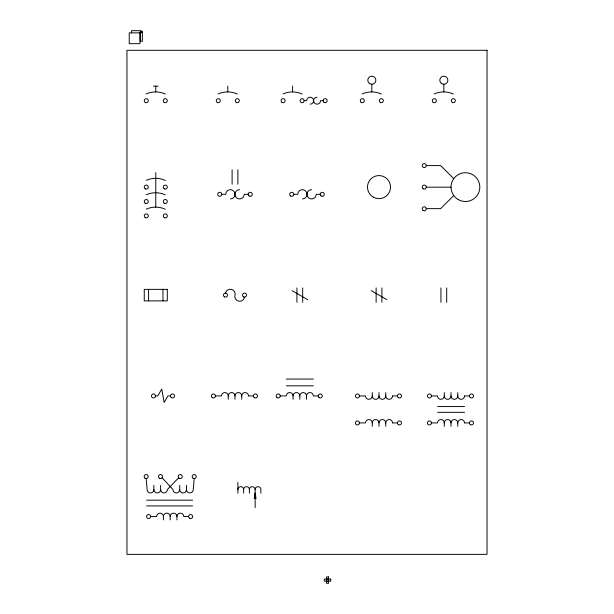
<?xml version="1.0" encoding="UTF-8"?>
<svg xmlns="http://www.w3.org/2000/svg" width="614" height="614" viewBox="0 0 614 614"><rect width="100%" height="100%" fill="white"/><g stroke="black" fill="none" stroke-linecap="round" stroke-linejoin="round"><path stroke-width="0.92" d="M194.216 478.582L193.241 489.558A3.377 3.377 0 0 1 189.849 492.935A3.377 3.377 0 0 1 186.472 489.558L186.487 485.359M178.628 477.769L167.384 489.558A3.377 3.377 0 0 1 164.015 492.935A3.377 3.377 0 0 1 160.638 489.558L160.638 485.359M453.754 195.536L440.652 208.637L426.254 208.637M153.523 86.152L158.028 86.152M304.122 100.688A2.019 2.019 0 0 0 301.098 98.946A2.019 2.019 0 0 0 301.098 102.438A2.019 2.019 0 0 0 304.122 100.688L306.701 100.688A3.454 3.454 0 0 1 310.162 97.235A3.454 3.454 0 0 1 313.616 100.688A3.454 3.454 0 0 0 317.07 104.15A3.454 3.454 0 0 0 320.531 100.688L323.11 100.688M426.254 165.58A2.019 2.019 0 0 0 423.23 163.831A2.019 2.019 0 0 0 423.23 167.323A2.019 2.019 0 0 0 426.254 165.58L440.652 165.58L453.754 178.674M426.254 187.178L451.021 187.178M221.738 194.308A2.019 2.019 0 0 0 218.714 192.558A2.019 2.019 0 0 0 218.714 196.05A2.019 2.019 0 0 0 221.738 194.308L225.768 194.308A4.605 4.605 0 0 1 230.38 189.695A4.605 4.605 0 0 1 234.985 194.308A4.605 4.605 0 0 0 239.598 198.913A4.605 4.605 0 0 0 244.203 194.308L248.24 194.308M293.753 194.308L297.782 194.308A4.605 4.605 0 0 1 302.395 189.695A4.605 4.605 0 0 1 307 194.308A4.605 4.605 0 0 0 311.605 198.913A4.605 4.605 0 0 0 316.218 194.308L320.247 194.308M286.293 379.061L313.355 379.061M286.293 385.815L313.355 385.815M155.488 395.938A2.019 2.019 0 0 1 152.464 397.688A2.019 2.019 0 0 1 152.464 394.196A2.019 2.019 0 0 1 155.488 395.938L157.79 395.938L161.766 389.061L164.13 402.485L167.906 395.938L170.462 395.938M215.407 395.938L221.485 395.938A3.377 3.377 0 0 1 224.862 392.569A3.377 3.377 0 0 1 228.239 395.938L228.239 399.315M248.547 395.938L253.428 395.938M280.222 395.938L286.293 395.938A3.377 3.377 0 0 1 289.67 392.569A3.377 3.377 0 0 1 293.047 395.938L293.047 399.315M318.244 395.938L313.355 395.938A3.377 3.377 0 0 0 309.924 392.569A3.377 3.377 0 0 0 306.547 395.938L306.547 399.315M359.436 395.938A2.019 2.019 0 0 0 356.412 394.196A2.019 2.019 0 0 0 356.412 397.688A2.019 2.019 0 0 0 359.436 395.938L365.507 395.938A3.377 3.377 0 0 0 368.884 399.315A3.377 3.377 0 0 0 372.261 395.938L372.261 392.569M392.569 395.938L397.458 395.938M431.442 395.938A2.019 2.019 0 0 0 428.418 394.196A2.019 2.019 0 0 0 428.418 397.688A2.019 2.019 0 0 0 431.442 395.938L437.521 395.938A3.377 3.377 0 0 0 440.898 399.315A3.377 3.377 0 0 0 444.275 395.938L444.275 392.569M464.583 395.938L469.464 395.938M437.575 406.552L464.583 406.552M437.575 412.316L464.583 412.316M359.436 422.923A2.019 2.019 0 0 0 356.412 421.181A2.019 2.019 0 0 0 356.412 424.673A2.019 2.019 0 0 0 359.436 422.923L365.507 422.923A3.377 3.377 0 0 1 368.884 419.554A3.377 3.377 0 0 1 372.261 422.923L372.261 426.3M392.569 422.923L397.458 422.923M431.442 422.923A2.019 2.019 0 0 0 428.418 421.181A2.019 2.019 0 0 0 428.418 424.673A2.019 2.019 0 0 0 431.442 422.923L437.521 422.923A3.377 3.377 0 0 1 440.898 419.554A3.377 3.377 0 0 1 444.275 422.923L444.275 426.3M464.583 422.923L469.464 422.923M146.569 500.172L192.65 500.172M146.569 505.928L192.65 505.928M150.599 516.543A2.019 2.019 0 0 1 147.575 518.285A2.019 2.019 0 0 1 147.575 514.793A2.019 2.019 0 0 1 150.599 516.543L156.677 516.543A3.377 3.377 0 0 1 160.047 513.166A3.377 3.377 0 0 1 163.424 516.543L163.424 519.92M188.621 516.543L183.739 516.543A3.377 3.377 0 0 0 180.301 513.166A3.377 3.377 0 0 0 176.932 516.543L176.932 519.92M326.441 578.979L328.559 578.979M326.441 581.274L328.559 581.274M371.27 290.66L386.866 299.663M292.057 290.66L307.66 299.663M162.119 477.769L172.964 489.558A3.377 3.377 0 0 0 176.341 492.935A3.377 3.377 0 0 0 179.718 489.558L179.741 485.359M146.155 478.582L147.13 489.558A3.377 3.377 0 0 0 150.507 492.935A3.377 3.377 0 0 0 153.884 489.558L153.884 485.359M457.775 392.569L457.775 395.938A3.377 3.377 0 0 1 454.398 399.315A3.377 3.377 0 0 1 451.021 395.938L451.021 392.569M451.021 426.3L451.021 422.923A3.377 3.377 0 0 1 454.398 419.554A3.377 3.377 0 0 1 457.775 422.923L457.775 426.3M446.7 287.92L446.7 302.326M443.838 84.264L443.838 91.916M440.944 287.92L440.944 302.326M385.761 392.569L385.761 395.938A3.377 3.377 0 0 1 382.384 399.315A3.377 3.377 0 0 1 379.015 395.938L379.015 392.569M379.015 426.3L379.015 422.923A3.377 3.377 0 0 1 382.384 419.554A3.377 3.377 0 0 1 385.761 422.923L385.761 426.3M381.893 287.92L381.893 302.326M376.129 287.92L376.129 302.326M371.823 84.264L371.823 91.916M328.597 579.109L328.597 581.143M302.679 287.92L302.679 302.326M293.047 395.938A3.377 3.377 0 0 1 296.424 392.569A3.377 3.377 0 0 1 299.801 395.938L299.801 399.315M296.915 287.92L296.915 302.326M292.594 86.152L292.594 91.916M260.912 493.157L260.912 489.558A2.878 2.878 0 0 0 258.034 486.679A2.878 2.878 0 0 0 255.148 489.558L255.148 507.563M243.628 493.157L243.628 489.558A2.878 2.878 0 0 1 246.513 486.679A2.878 2.878 0 0 1 249.391 489.558L249.391 493.157M248.493 395.938A3.377 3.377 0 0 0 245.116 392.569A3.377 3.377 0 0 0 241.739 395.938L241.739 399.315M237.871 169.825L237.871 184.223M237.871 482.358L237.871 493.157M228.239 395.938A3.377 3.377 0 0 1 231.616 392.569A3.377 3.377 0 0 1 234.985 395.938L234.985 399.315M232.107 169.825L232.107 184.223M227.786 86.152L227.786 91.916M163.424 516.543A3.377 3.377 0 0 1 166.801 513.166A3.377 3.377 0 0 1 170.178 516.543L170.178 519.92M162.979 289.363L162.979 300.883M155.772 86.152L155.772 91.916M155.787 172.572L155.772 207.133M148.573 289.363L148.573 300.883M140.03 32.887L140.03 43.686L129.224 43.686L129.224 32.887L141.281 32.857L141.281 30.7L131.488 30.7L131.488 32.857M239.598 189.695A4.605 4.605 0 0 0 234.985 194.308A4.605 4.605 0 0 1 230.38 198.913M237.871 489.558A2.878 2.878 0 0 1 240.749 486.679A2.878 2.878 0 0 1 243.628 489.558M249.391 489.558A2.878 2.878 0 0 1 252.27 486.679A2.878 2.878 0 0 1 255.148 489.558M170.178 516.543A3.377 3.377 0 0 1 173.555 513.166A3.377 3.377 0 0 1 176.932 516.543M186.472 489.558A3.377 3.377 0 0 1 183.095 492.935A3.377 3.377 0 0 1 179.718 489.558M160.638 489.558A3.377 3.377 0 0 1 157.261 492.935A3.377 3.377 0 0 1 153.884 489.558M451.021 395.938A3.377 3.377 0 0 1 447.652 399.315A3.377 3.377 0 0 1 444.275 395.938M464.529 395.938A3.377 3.377 0 0 1 461.152 399.315A3.377 3.377 0 0 1 457.775 395.938M444.275 422.923A3.377 3.377 0 0 1 447.652 419.554A3.377 3.377 0 0 1 451.021 422.923M457.775 422.923A3.377 3.377 0 0 1 461.152 419.554A3.377 3.377 0 0 1 464.529 422.923M372.261 422.923A3.377 3.377 0 0 1 375.638 419.554A3.377 3.377 0 0 1 379.015 422.923M385.761 422.923A3.377 3.377 0 0 1 389.138 419.554A3.377 3.377 0 0 1 392.515 422.923M379.015 395.938A3.377 3.377 0 0 1 375.638 399.315A3.377 3.377 0 0 1 372.261 395.938M392.515 395.938A3.377 3.377 0 0 1 389.138 399.315A3.377 3.377 0 0 1 385.761 395.938M299.801 395.938A3.377 3.377 0 0 1 303.178 392.569A3.377 3.377 0 0 1 306.547 395.938M234.985 395.938A3.377 3.377 0 0 1 238.362 392.569A3.377 3.377 0 0 1 241.739 395.938M244.495 297.138A4.866 4.866 0 0 1 238.432 301.098A4.866 4.866 0 0 1 235.131 294.659A4.897 4.897 0 0 0 231.041 289.309A4.897 4.897 0 0 0 225.484 293.108M311.605 189.695A4.605 4.605 0 0 0 307 194.308A4.605 4.605 0 0 1 302.395 198.913M146.27 209.144A22.956 22.956 0 0 1 165.281 209.244M146.27 194.745A22.956 22.956 0 0 1 165.281 194.845M146.27 180.339A22.956 22.956 0 0 1 165.281 180.439M434.321 93.927A22.956 22.956 0 0 1 453.332 94.026M362.306 93.927A22.956 22.956 0 0 1 381.317 94.026M283.092 93.927A22.956 22.956 0 0 1 302.103 94.026M310.162 104.15A3.454 3.454 0 0 0 313.616 100.688A3.454 3.454 0 0 1 317.07 97.235M218.285 93.927A22.956 22.956 0 0 1 237.296 94.026M146.27 93.927A22.956 22.956 0 0 1 165.281 94.026M255.148 493.157L254.25 498.56L256.053 498.56L255.148 493.157M142.356 31.782L140.199 31.782L140.199 41.238L142.356 41.238L142.356 31.782M487.032 50.287L126.968 50.287L126.968 554.365L487.032 554.365L487.032 50.287M167.3 289.363L144.252 289.363L144.252 300.883L167.3 300.883L167.3 289.363M328.559 576.953L326.441 576.953L326.441 583.3L328.559 583.3L328.559 576.953M330.723 579.109L324.276 579.109L324.276 581.143L330.723 581.143L330.723 579.109M249.246 196.05A2.019 2.019 0 0 0 252.27 194.308A2.019 2.019 0 0 0 249.246 192.558A2.019 2.019 0 0 0 249.246 196.05M179.111 478.237A2.019 2.019 0 0 0 182.258 476.717A2.019 2.019 0 0 0 179.365 474.752A2.019 2.019 0 0 0 179.111 478.237M159.371 478.237A2.019 2.019 0 0 0 162.51 476.717A2.019 2.019 0 0 0 159.617 474.752A2.019 2.019 0 0 0 159.371 478.237M193.088 478.237A2.019 2.019 0 0 0 196.227 476.717A2.019 2.019 0 0 0 193.333 474.752A2.019 2.019 0 0 0 193.088 478.237M145.027 478.237A2.019 2.019 0 0 0 148.166 476.717A2.019 2.019 0 0 0 145.28 474.752A2.019 2.019 0 0 0 145.027 478.237M189.626 518.285A2.019 2.019 0 0 0 192.65 516.543A2.019 2.019 0 0 0 189.626 514.793A2.019 2.019 0 0 0 189.626 518.285M470.355 397.611A2.019 2.019 0 0 0 473.494 396.084A2.019 2.019 0 0 0 470.6 394.127A2.019 2.019 0 0 0 470.355 397.611M470.477 424.673A2.019 2.019 0 0 0 473.501 422.923A2.019 2.019 0 0 0 470.477 421.181A2.019 2.019 0 0 0 470.477 424.673M398.463 424.673A2.019 2.019 0 0 0 401.487 422.923A2.019 2.019 0 0 0 398.463 421.181A2.019 2.019 0 0 0 398.463 424.673M398.34 397.611A2.019 2.019 0 0 0 401.487 396.084A2.019 2.019 0 0 0 398.593 394.127A2.019 2.019 0 0 0 398.34 397.611M319.126 397.611A2.019 2.019 0 0 0 322.273 396.084A2.019 2.019 0 0 0 319.38 394.127A2.019 2.019 0 0 0 319.126 397.611M277.075 397.611A2.019 2.019 0 0 0 280.214 396.084A2.019 2.019 0 0 0 277.321 394.127A2.019 2.019 0 0 0 277.075 397.611M212.26 397.611A2.019 2.019 0 0 0 215.407 396.084A2.019 2.019 0 0 0 212.513 394.127A2.019 2.019 0 0 0 212.26 397.611M254.442 397.688A2.019 2.019 0 0 0 257.466 395.938A2.019 2.019 0 0 0 254.442 394.196A2.019 2.019 0 0 0 254.442 397.688M171.475 397.688A2.019 2.019 0 0 0 174.499 395.938A2.019 2.019 0 0 0 171.475 394.196A2.019 2.019 0 0 0 171.475 397.688M243.482 296.869A2.019 2.019 0 0 0 246.513 295.127A2.019 2.019 0 0 0 243.482 293.377A2.019 2.019 0 0 0 243.482 296.869M224.356 296.792A2.019 2.019 0 0 0 227.495 295.265A2.019 2.019 0 0 0 224.601 293.308A2.019 2.019 0 0 0 224.356 296.792M423.107 210.456A2.019 2.019 0 0 0 426.246 208.929A2.019 2.019 0 0 0 423.353 206.972A2.019 2.019 0 0 0 423.107 210.456M423.107 188.774A2.019 2.019 0 0 0 426.246 187.247A2.019 2.019 0 0 0 423.353 185.29A2.019 2.019 0 0 0 423.107 188.774M458.228 199.581A14.406 14.406 0 0 0 479.826 187.109A14.406 14.406 0 0 0 458.228 174.637A14.406 14.406 0 0 0 458.228 199.581M373.251 197.086A11.52 11.52 0 0 0 390.535 187.109A11.52 11.52 0 0 0 373.251 177.131A11.52 11.52 0 0 0 373.251 197.086M321.137 195.981A2.019 2.019 0 0 0 324.276 194.454A2.019 2.019 0 0 0 321.383 192.497A2.019 2.019 0 0 0 321.137 195.981M290.606 195.981A2.019 2.019 0 0 0 293.745 194.454A2.019 2.019 0 0 0 290.852 192.497A2.019 2.019 0 0 0 290.606 195.981M145.265 217.655A2.019 2.019 0 0 0 148.289 215.913A2.019 2.019 0 0 0 145.265 214.163A2.019 2.019 0 0 0 145.265 217.655M164.276 217.655A2.019 2.019 0 0 0 167.3 215.913A2.019 2.019 0 0 0 164.276 214.163A2.019 2.019 0 0 0 164.276 217.655M164.276 203.257A2.019 2.019 0 0 0 167.3 201.507A2.019 2.019 0 0 0 164.276 199.765A2.019 2.019 0 0 0 164.276 203.257M145.265 203.257A2.019 2.019 0 0 0 148.289 201.507A2.019 2.019 0 0 0 145.265 199.765A2.019 2.019 0 0 0 145.265 203.257M164.276 188.851A2.019 2.019 0 0 0 167.3 187.109A2.019 2.019 0 0 0 164.276 185.359A2.019 2.019 0 0 0 164.276 188.851M145.265 188.851A2.019 2.019 0 0 0 148.289 187.109A2.019 2.019 0 0 0 145.265 185.359A2.019 2.019 0 0 0 145.265 188.851M441.819 83.727A4.029 4.029 0 0 0 447.867 80.234A4.029 4.029 0 0 0 441.819 76.742A4.029 4.029 0 0 0 441.819 83.727M452.318 102.438A2.019 2.019 0 0 0 455.342 100.688A2.019 2.019 0 0 0 452.318 98.946A2.019 2.019 0 0 0 452.318 102.438M433.185 102.361A2.019 2.019 0 0 0 436.331 100.834A2.019 2.019 0 0 0 433.438 98.877A2.019 2.019 0 0 0 433.185 102.361M361.178 102.361A2.019 2.019 0 0 0 364.317 100.834A2.019 2.019 0 0 0 361.423 98.877A2.019 2.019 0 0 0 361.178 102.361M380.312 102.438A2.019 2.019 0 0 0 383.336 100.688A2.019 2.019 0 0 0 380.312 98.946A2.019 2.019 0 0 0 380.312 102.438M369.805 83.727A4.029 4.029 0 0 0 375.852 80.234A4.029 4.029 0 0 0 369.805 76.742A4.029 4.029 0 0 0 369.805 83.727M324.123 102.446A2.026 2.026 0 0 0 327.162 100.688A2.026 2.026 0 0 0 324.123 98.938A2.026 2.026 0 0 0 324.123 102.446M282.087 102.438A2.019 2.019 0 0 0 285.111 100.688A2.019 2.019 0 0 0 282.087 98.946A2.019 2.019 0 0 0 282.087 102.438M217.272 102.438A2.019 2.019 0 0 0 220.296 100.688A2.019 2.019 0 0 0 217.272 98.946A2.019 2.019 0 0 0 217.272 102.438M236.283 102.438A2.019 2.019 0 0 0 239.306 100.688A2.019 2.019 0 0 0 236.283 98.946A2.019 2.019 0 0 0 236.283 102.438M145.265 102.438A2.019 2.019 0 0 0 148.289 100.688A2.019 2.019 0 0 0 145.265 98.946A2.019 2.019 0 0 0 145.265 102.438M164.153 102.361A2.019 2.019 0 0 0 167.292 100.834A2.019 2.019 0 0 0 164.398 98.877A2.019 2.019 0 0 0 164.153 102.361"/></g></svg>
